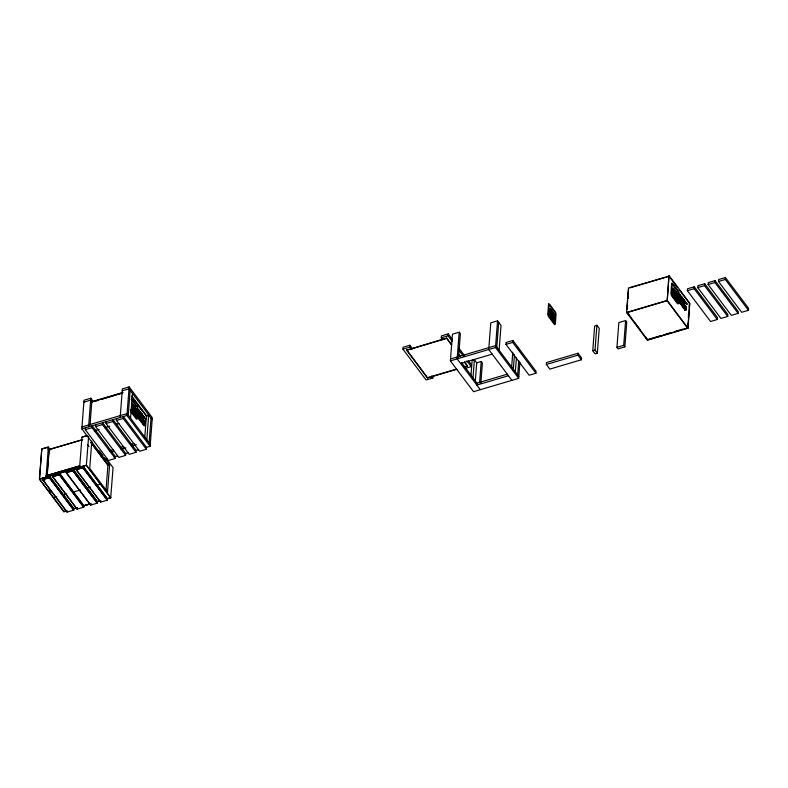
<?xml version="1.0" encoding="UTF-8"?>
<svg xmlns="http://www.w3.org/2000/svg" width="788" height="788" viewBox="0 0 788 788"><rect width="100%" height="100%" fill="white"/><g stroke="black" fill="none" stroke-linecap="round" stroke-linejoin="round"><path stroke-width="1.18" d="M141.83 414.252L141.988 414.961L141.929 413.848M682.979 298.869L682.871 298.376L683.038 299.095M682.792 302.326C682.438 304.138 684.23 303.587 683.748 303.449M683.915 305.685L683.895 306.68L683.876 305.636M142.333 415.345L142.392 414.655M682.92 304.582L682.635 303.981L682.477 304.611M138.826 411.829L139.072 413.207L138.846 411.779M143.071 420.398L143.032 419.354L143.682 421.245M680.083 299.578L680.005 298.682L679.857 299.164M143.239 416.261L142.815 415.128L143.16 416.212M682.231 301.607L682.172 302.287M684.132 308.64L683.708 307.517L684.358 308.798M674.459 289.797L674.4 290.585M143.229 421.698L143.337 422.811L143.317 421.738M683.639 301.499L683.58 302.336L683.157 300.721M139.062 419.029L139.299 418.428M140.953 416.734L141.101 417.857L141.042 416.685M141.742 419.649L141.929 420.999L141.485 419.452M680.34 303.873L680.418 303.035M683.137 305.626L682.851 304.266M681.206 296.751L681.226 296.16M684.161 300.376C684.142 299.154 684.181 301.971 684.102 300.395M686.24 303.144L686.181 302.651L686.102 303.695M42.838 478.198L42.729 479.606L49.319 477.666L73.727 510.122L67.069 512.092L42.65 479.626L42.759 478.217L44.758 480.877M46.088 477.233L48.373 447.052L41.794 448.993L39.4 479.163L86.355 465.255L88.611 436.365M46.994 476.898L49.102 449.564L48.226 448.549L49.122 449.593L47.024 476.927M49.309 477.656L49.496 476.228L73.806 508.674L77.145 507.699M90.738 503.68L83.814 505.738L90.758 503.709L83.804 505.729L59.484 473.273L59.376 474.671L83.715 507.167L59.307 474.701L59.405 473.293L83.823 505.758L83.715 507.167L77.057 509.137L52.638 476.671L52.747 475.262M97.229 503.158L72.89 470.682L73.067 469.244L97.387 501.7L97.308 503.138L90.65 505.108L66.231 472.642L66.33 471.244M67.177 510.683L67.069 512.092L42.65 479.626L49.388 477.636L73.727 510.122L73.836 508.713L49.417 476.248M100.706 502.123L76.209 469.687L82.868 467.717L107.296 500.183L82.878 467.727L83.055 466.289L107.395 498.774L107.296 500.183L100.637 502.153L76.209 469.687L76.318 468.279M107.267 458.98L105.011 459.64L81.834 428.82L84.03 400.245L90.797 398.236L92.974 401.131M79.647 467.284L81.962 437.143L87.517 435.498L81.962 437.143M115.245 458.478L92.058 427.657L92.206 425.756L115.393 456.567L115.245 458.478L108.478 460.478L85.291 429.657L85.439 427.756M88.601 426.82L90.797 398.236M89.999 425.274L91.812 401.683M91.822 441.044L89.724 468.377L107.523 491.958L109.621 464.624L104.459 457.729M125.617 455.405L102.44 424.584L102.578 422.683L125.765 453.494L125.617 455.405L118.85 457.404L95.673 426.584L95.811 424.683M90.65 505.108L90.827 503.68M135.989 452.332L112.812 421.511L112.96 419.61L136.137 450.421L135.989 452.332L129.222 454.331L106.045 423.52L106.193 421.61M105.947 491.259L107.926 465.078L109.621 464.624M146.371 449.259L123.184 418.438L123.332 416.537L146.509 447.348L146.371 449.259L139.604 451.258L116.417 420.447L116.565 418.536M120.17 417.473L122.376 388.888L129.143 386.878L152.32 417.699L150.124 446.284L145.613 447.623M150.124 446.284L126.937 415.463L129.143 386.878M128.247 415.099L130.148 390.326M130.562 418.182L132.473 393.409M133.034 404.53L133.123 406.115M135.634 409.632L135.359 407.465L135.743 409.553M138.836 410.725L138.865 409.809M138.786 416.852L138.826 415.769M139.397 411.641L139.368 410.794L139.476 411.622M139.486 411.129L139.368 410.44L139.555 410.962M139.437 413.611L139.358 412.538M139.762 412.991L139.732 414.074L139.456 413.621M139.978 411.405L140.175 412.557L140.018 411.819M139.634 418.852L139.811 420.132M139.929 415.315L139.87 416.271L139.949 415.296M139.801 420.112L139.87 419.177M139.85 418.113L139.88 417.177M139.909 419.226L139.998 419.718L139.624 418.95M140.057 418.438L140.126 417.502M140.175 417.689L140.658 419.265M140.855 413.079L140.461 411.996L141.082 413.237M140.668 416.291L140.599 417.246L140.688 416.281M140.619 419.177L140.678 418.241M140.953 415.729L141.042 415.631M139.88 417.276L140.727 418.428M141.269 413.848L141.535 413.336M141.111 419.945L141.151 418.861M141.535 413.385L141.505 414.419L141.239 414.005M141.091 421.944L140.973 420.723L141.091 421.856M142.007 413.995C141.594 416.103 141.722 412.321 141.791 414.33M141.574 422.417L141.81 421.747M141.81 421.807L141.515 422.417M141.87 418.94C141.85 415.936 142.746 421.087 141.525 418.458M142.283 419.334L142.303 418.418L142.579 419.393M142.51 419.797L142.549 418.714M142.736 422.969L142.855 424.141L142.638 422.969M142.687 422.033L142.727 420.959M143.17 418.497L142.884 417.147L143.396 418.95M143.672 416.192L143.84 417.492L143.623 416.182M143.416 424.023L143.633 424.959M143.643 421.294L143.436 419.906M143.761 423.314L143.82 422.565M143.987 420.782L144.303 421.147M144.273 417.059L144.381 417.709L144.234 417M143.958 423.727L144.037 422.693M144.027 420.772L144.243 422.082M143.997 423.777L143.741 423.442M144.135 423.54L144.076 422.752M144.273 420.999L144.253 422.063M144.401 424.161L144.44 423.235M144.677 423.55L144.647 424.634L144.342 424.21M145.091 424.23L145.11 425.175M145.327 424.85L144.933 424.052L145.061 425.215M145.573 419.236L145.721 419.925L145.484 419.147M145.347 424.811L145.14 424.239M144.716 438.059L146.44 415.65L148.696 414.981L146.795 439.753M149.109 442.836L151.02 418.064M433.026 376.073L432.888 377.984L426.121 379.983L402.934 349.163L403.082 347.262L409.849 345.252L412.745 349.104M456.882 369.267L427.529 377.964L406.667 350.227L446.609 338.111L451.682 344.858M411.149 349.084L409.701 347.163L409.849 345.252M427.529 377.964L415.966 362.263M442.728 339.736L441.28 337.806L441.428 335.905L448.195 333.895L452.539 339.677M451.623 345.095L446.609 338.111M452.391 341.578L448.047 335.806L448.195 333.895M519.903 362.273L518.671 378.339L473.558 391.695L450.381 360.884L452.43 334.201L459.197 332.201L460.359 333.738L458.547 357.328M459.197 332.201L457.148 358.875L480.325 389.696M465.107 366.834L467.471 365.849L464.575 361.997M465.59 368.291L471.224 366.627L471.372 364.716L468.476 360.865M470.958 375.738L472.14 360.402L474.396 359.732L476.71 362.815L475.262 381.688M472.938 378.604L474.396 359.732M479.587 382.712L481.222 361.475L476.71 362.815M480.838 383.066L482.384 363.022L481.222 361.475M518.671 378.339L495.485 347.518L497.543 320.844L490.776 322.844L488.727 349.527L511.905 380.338M496.795 347.153L498.706 322.381M499.109 350.236L501.02 325.464L497.543 320.844M505.965 344.415L506.113 342.514L512.88 340.505L536.057 371.325L535.909 373.236L529.142 375.236L505.965 344.415L512.732 342.416L512.88 340.505M511.619 367.464L512.801 352.128M513.264 370.124L514.446 354.787M515.342 371.808L516.426 357.654M517.657 374.891L518.75 360.737M546.34 364.489L546.488 362.588L578.067 353.231L581.544 357.86L581.396 359.761L549.817 369.109L546.34 364.489L577.919 355.142L578.067 353.231M553.668 315.023L553.432 312.885M592.753 350.739L594.664 325.966L596.92 325.306L599.235 328.389L597.334 353.152L595.078 353.822L592.753 350.739L595.009 350.079L596.92 325.306M616.935 347.35L618.836 322.578L625.603 320.578L626.765 322.115L624.854 346.887L618.087 348.897L616.935 347.35L623.692 345.351L625.603 320.578M689.717 303.469L688.013 328.182L647.411 340.209L626.549 312.472L628.43 287.984L669.199 276.194M627.002 309.034L627.662 300.455M627.809 298.544L628.45 290.289M627.327 309.063L627.603 305.527M628.144 298.445L628.42 294.909M645.402 336.673L647.578 339.874L627.081 312.314L630.745 317.19M667.003 300.494L687.5 328.054L687.855 323.336M688.013 328.182L667.14 300.445L669.032 275.958M668.884 276.007L667.318 300.681L626.716 312.698M671.524 293.865L672.253 284.429A2.246 0.847 73.5 0 1 672.588 284.488L678.261 292.023A2.443 0.916 73.5 0 1 678.576 293.097L677.838 302.494A1.32 0.502 73.5 0 1 677.503 302.592L671.849 295.106A2.265 0.857 73.5 0 1 671.543 293.963L671.524 293.826M673.228 289.462C674.321 286.852 672.361 288.26 673.218 289.6M676.498 292.22L677.05 294.653L676.547 292.181M679.522 302.917L679.62 302.149M679.709 301.075C679.817 298.583 680.862 303.37 679.65 301.105M679.798 303.35L679.591 302.021M679.975 300.455L679.896 301.479L680.054 300.947M680.005 301.085L680.014 300.504M679.985 303.222L679.542 303.016M680.32 302.986L680.251 303.892M680.674 297.352L680.881 298.75L680.921 297.667M681.088 297.037L680.97 296.505L681.196 296.968M680.753 304.473L680.783 303.538M680.96 304.789L681.019 303.853M681.078 301.912L681.246 303.262L681.275 302.178M681.59 302.69L681.797 304.001M681.837 302.917L681.817 303.981M682.152 300.464L682.241 299.44L682.181 300.366M682.221 298.022L681.709 296.82L682.221 298.041M682.684 298.012L682.674 299.085M682.26 304.621L682.3 303.538M682.694 298.061L682.654 299.016M682.359 305.616L682.9 307.379M682.969 299.44L683.127 298.593L683.058 299.44M682.782 306.404L682.94 307.517M683.048 303.498L683.038 302.523L683.383 304.03M683.068 305.537L682.881 304.404M683.521 300.179L683.472 299.135L683.511 300.258M683.196 307.714L683.206 306.847L683.176 307.753M683.531 305.261L683.462 306.207L683.551 305.242M683.629 304.414L683.708 303.39M684.122 307.103L683.659 305.35L683.945 306.108M684.102 307.005L684.536 307.468L684.388 306.384M684.388 306.296L684.171 307.113M684.772 301.755L684.792 300.839M684.565 305.517C684.733 303.213 685.284 307.566 684.545 305.547M685.186 305.36L685.393 306.759L685.432 305.685M685.186 307.379L685.146 308.463L685.225 307.517M685.186 310.354L684.999 309.27L685.215 309.861M685.826 308.226L685.767 309.28L685.59 307.911M685.629 306.936L685.649 306.02L685.924 307.478M685.865 308.285C686.328 309.979 684.486 305.36 684.87 308.069M685.944 307.35C685.944 304.68 686.732 309.398 685.58 307.005M686.171 303.685L686.151 303.183M687.382 290.683L687.53 288.782L694.297 286.773L717.474 317.594L717.326 319.504L710.559 321.504L687.382 290.683L694.149 288.684L694.297 286.773M686.338 309.911L686.092 308.729L686.22 309.901M686.732 303.912C686.653 301.991 686.85 305.793 686.801 303.744M688.308 317.436L688.673 312.718M689.126 306.818L689.401 303.281L679.148 289.639M669.229 275.908L689.736 303.183L687.835 327.956L647.234 339.973M697.754 287.61L697.902 285.709L704.669 283.7L727.846 314.52L727.708 316.431L720.941 318.431L697.754 287.61L704.521 285.611L704.669 283.7M708.126 284.537L708.274 282.636L715.041 280.626L738.228 311.447L738.08 313.358L731.313 315.358L708.126 284.537L714.893 282.537L715.041 280.626M718.508 281.464L718.656 279.563L725.423 277.553L748.6 308.374L748.452 310.285L741.685 312.284L718.508 281.464L725.275 279.464L725.423 277.553M551.285 311.299L551.265 310.048L551.413 310.6M142.48 416.862L142.421 417.66L141.998 416.034L142.451 417.325M686.742 304.355L686.525 303.892L686.712 304.404M141.062 420.979L141.328 421.491M680.517 299.785L680.448 299.942M681.177 300.967L681.256 300.76M682.28 305.606L682.516 306.69M140.037 412.331L139.939 412.272M683.856 308.601L683.629 308.098L683.757 308.63M143.672 425.047L143.288 424.584M143.987 424.831L144.204 425.904L144.066 425.185M139.23 417.315L139.348 416.852M141.446 416.182C142.283 415.68 141.564 417.404 141.407 416.064M142.234 419.413L142.884 420.29L142.608 419.768M683.235 301.193L683.226 301.863L682.723 300.455M683.383 304.089C684.014 306.424 684.358 303.459 683.964 304.72M141.85 418.842L141.633 417.502L141.525 418.438M684.27 303.232L684.033 301.824M143.121 417.571L143.14 418.615M141.111 413.641L141.288 414.025M683.826 307.832L683.984 308.315M553.373 312.885L553.925 315.358L553.678 314.885M684.082 304.759C684.762 306.946 684.151 302.681 684.211 304.818M139.24 412.469L139.121 412.183M680.773 303.626L681.059 304.001M685.383 307.97L685.343 308.709L684.9 308.029M133.093 404.549L132.679 403.919L132.985 406.145M684.772 309.674L684.486 308.522L684.752 309.674M139.594 415.246C139.121 412.705 139.397 417.157 139.653 415.069M140.382 416.044L140.028 415.374L140.363 416.3M680.802 299.755L680.477 299.095M681.482 300.898C679.739 298.898 681.886 300.277 681.541 300.73M141.663 420.664L140.904 418.546M142.106 420.152L142.313 421.531M680.783 300.001L680.438 299.095M138.786 410.804L138.875 409.918M684.713 301.834L684.811 300.947M680.408 300.041L680.054 298.534L680.074 299.322M680.34 301.824L680.536 301.193L680.822 302.661M680.507 297.214L680.97 297.864M681.029 301.952L682.457 304.877M685.176 305.449L685.471 305.872M83.883 402.146L90.65 400.146L92.097 402.067M122.229 390.789L128.996 388.789L152.173 419.61M91.162 401.88L122.859 392.483M90.758 402.274L122.839 392.769M94.412 401.476L97.889 400.442M102.529 399.073L116.447 394.946M118.771 394.266L122.248 393.232M81.982 426.919L127.085 413.562L150.272 444.383M81.834 428.82L126.937 415.463M85.291 429.657L92.058 427.657M95.673 426.584L102.44 424.584M106.045 423.52L112.812 421.511M116.417 420.447L123.184 418.438M94.412 430.75L99.091 429.361M104.942 427.638L109.621 426.249M116.634 424.171L118.978 423.481M49.122 449.593L82.681 439.655L48.166 449.771M402.934 349.163L409.701 347.163M441.28 337.806L448.047 335.806M406.667 350.227L446.589 338.397M629.77 287.876L668.047 276.539M109.621 450.766L113.127 449.721M121.313 447.298L123.657 446.609M130.67 444.531L134.177 443.486M111.807 451.977L114.152 451.288M121.165 449.209L125.844 447.82M131.694 446.087L136.373 444.708M43.31 478.011L39.479 479.143L63.818 511.629L66.084 510.959L64.005 511.629L63.601 511.107M114.122 456.951L117.629 455.907M125.814 453.484L128.148 452.795M136.334 450.362L138.678 449.672M52.638 476.671L59.297 474.701L52.638 476.671L77.135 509.117M90.718 505.088L66.231 472.642L72.88 470.672L97.308 503.138L72.959 470.653M450.529 358.973L495.632 345.617L518.819 376.437M450.381 360.884L495.485 347.518M626.549 312.472L667.14 300.445M460.625 363.495L492.204 354.147M427.549 377.679L455.73 369.326M463.955 366.893L466.299 366.193M53.604 497.858L56.815 496.903M63.473 494.933L66.773 493.958M73.461 491.978L80.386 489.919M87.044 487.949L90.374 486.964M97.032 484.994L100.44 483.99M507.403 374.162L476.996 383.165L476.848 385.076L508.427 375.718M100.736 500.735L97.407 501.72L100.746 500.744L97.387 501.7L72.988 469.264M63.848 511.678L66.123 510.998M647.598 339.589L661.684 335.422M664.038 334.723L669.908 332.979M674.607 331.59L682.822 329.157M39.469 479.134L86.385 465.304L110.724 497.789L107.395 498.774L82.976 466.309M66.231 472.642L72.89 470.682M76.209 469.687L82.878 467.727M109.384 464.693L107.926 465.078M48.413 450.618L48.935 450.647M142.746 422.004L142.48 420.644M143.377 424.594L143.495 423.983M131.488 399.841L137.112 407.347A2.443 0.916 73.5 0 1 137.427 408.411L136.708 417.768A1.32 0.502 73.5 0 1 136.354 417.906L130.7 410.43A2.265 0.857 73.5 0 1 130.414 409.425M675.119 291.245L675.178 290.486M675.986 292.407L676.074 291.698M551.994 311.959L552.102 311.309M552.861 313.112L552.949 312.412M141.397 420.231L140.904 418.625M143.17 422.614L142.963 422.427M684.23 303.203C684.89 300.73 684.339 305.892 684.043 301.912M682.053 303.272L682.3 304.138M138.58 415.463L139.052 417.039L138.57 415.473M144.677 422.673L144.785 421.688L145.022 423.126M143.81 422.506L144.706 423.688M139.2 412.252L139.791 413.139M683.029 301.597L682.654 300.839M680.783 302.651L680.507 301.528M142.096 417.147L142.047 416.32L142.096 417.216M680.202 295.825L680.005 294.535L680.221 295.815M142.067 422.122L142.254 423.461L142.047 422.171M48.255 448.599L49.102 449.564M683.166 300.671L683.6 302.011M675.109 291.373L675.188 290.358M675.976 292.535L676.055 291.511M551.984 312.087L552.063 311.073M552.851 313.24L552.93 312.225M64.005 511.629L39.508 479.193L41.794 448.993L48.373 447.052L50.491 449.859M725.275 279.464L748.452 310.285M714.893 282.537L738.08 313.358M704.521 285.611L727.708 316.431M694.149 288.684L717.326 319.504M669.623 276.982L677.68 287.699M635.138 323.031L640.27 329.847M623.692 345.351L624.854 346.887M595.009 350.079L597.334 353.152M577.919 355.142L581.396 359.761M517.243 347.035L519.568 350.118M512.732 342.416L535.909 373.236M459.059 348.345L464.851 356.048M458.911 350.246L463.255 356.028M466.88 360.845L471.224 366.627M458.783 354.295L460.231 356.215M458.094 353.704L460.261 356.57M464.575 362.313L467.451 366.134M461.64 362.746L476.848 382.978M431.43 376.053L432.888 377.984M406.687 349.941L415.384 361.495M131.734 396.098L147.12 416.556M131.901 396.876L146.253 415.946M132.571 398.078L134.728 400.944M137.604 404.776L142.648 411.464M131.409 398.689L137.339 406.569A3.743 1.409 73.5 0 1 138.038 408.972L137.289 418.704A2.62 0.985 73.5 0 1 136.314 418.98L130.463 411.198M143.219 417.679L143.406 418.901M139.249 415.453L139.368 415.109M143.052 420.506L143.396 420.871L143.446 419.984M145.022 423.038L144.529 421.344L144.765 422.792M142.5 420.762L142.756 421.639M139.397 417.67L139.387 416.517L139.407 417.295M142.323 421.481L142.116 420.231M90.955 442.501L107.966 465.117L90.955 442.432L106.666 463.393M87.586 444.619L88.995 446.491M86.355 465.255L110.763 497.721L107.365 498.735L110.724 497.789L113.048 467.648L106.41 458.783M99.288 450.834L102.982 455.76M48.807 490.037L50.274 492.007M685.018 310.285L685.127 309.723M680.566 296.239L680.527 295.116L680.556 296.318M140.579 420.162C139.693 420.674 141.308 421.019 140.54 420.231M686.368 309.044L686.496 309.093M143.879 425.018L143.948 425.747L144.086 424.959M140.106 416.488L140.097 416.084M141.564 415.769L141.623 416.222M131.182 399.752A2.246 0.847 73.5 0 1 131.429 399.811M134.354 406.49L134.029 405.682L134.354 406.49M135.231 407.652L134.896 406.835L135.231 407.652M681.64 297.559L681.62 296.672L681.581 297.647M145.278 418.526C145.248 420.24 144.588 416.744 145.278 418.526M680.231 296.909L680.231 297.894L680.241 296.879M685.402 301.843L685.59 302.375L685.402 301.883M131.872 403.387C132.039 406.795 133.133 403.062 131.872 403.387M549.906 308.778L550.408 310.531L549.906 308.778M138.934 414.872L139.171 415.335L138.895 413.858L138.895 414.971M549.128 305.143L548.418 314.678A2.265 0.857 73.5 0 0 548.724 315.791L554.378 323.297A1.32 0.502 73.5 0 0 554.713 323.208L555.461 313.821A2.443 0.916 73.5 0 0 555.146 312.747L549.482 305.202A2.246 0.847 73.5 0 0 549.128 305.163L549.128 305.143M683.826 299.962L683.659 299.44L683.826 299.962M550.684 310.521C551.344 313.565 550.743 306.887 550.684 310.521M673.809 289.817C674.479 292.841 673.947 286.123 673.809 289.817M131.606 405.771L131.606 410.282L131.606 405.771M132.286 406.677L132.236 411.129L132.286 406.677M132.837 407.406L132.995 412.134L132.837 407.406M133.664 405.436L133.911 407.327L133.664 405.436M133.576 408.391L133.428 412.705L133.576 408.391M133.96 408.903L133.793 413.198L133.96 408.903M134.334 409.396L134.187 413.72L134.334 409.396M134.531 406.588L134.778 408.479L134.531 406.588M134.63 409.799L134.59 414.252L134.63 409.799M135.152 410.479L135.043 414.852L135.152 410.479M135.526 410.981L135.339 415.246L135.526 410.981M135.782 411.326L135.605 415.601L135.782 411.326M136.196 409.671C136.748 413.04 136.028 405.84 136.196 409.671M136.186 411.858L136.038 416.182L136.186 411.858M138.471 417.463L138.816 418.911L138.471 417.463M141.091 414.921L141.18 415.956L141.091 414.921M142.864 416.163L142.864 416.163M142.608 423.875L142.549 423.875M144.953 418.94L144.903 418.94M548.566 304.04L547.798 313.979A3.566 1.349 73.5 0 0 548.497 316.579L554.348 324.361A2.62 0.985 73.5 0 0 555.323 324.095L556.072 314.363A3.743 1.409 73.5 0 0 555.363 311.959L549.433 304.07A3.546 1.34 73.5 0 0 548.566 304.04M549.64 311.161L549.63 315.673L549.64 311.161M550.32 308.719L550.516 309.625L550.32 308.719M550.32 312.058L550.27 316.52L550.32 312.058M550.871 312.797L551.029 317.525L550.871 312.797M551.689 310.817L551.945 312.718L551.689 310.817M551.61 313.782L551.452 318.086L551.61 313.782M551.994 314.294L551.827 318.579L551.994 314.294M552.368 314.786L552.221 319.11L552.368 314.786M552.565 311.979L552.812 313.87L552.565 311.979M552.664 315.18L552.624 319.642L552.664 315.18M553.176 315.87L553.068 320.243L553.176 315.87M553.56 316.372L553.363 320.637L553.56 316.372M553.816 316.717L553.629 320.982L553.816 316.717M554.23 315.062C554.693 318.332 554.122 311.28 554.23 315.062M554.21 317.239L554.072 321.573L554.21 317.239M671.681 283.335L670.923 293.264A3.566 1.349 73.5 0 0 671.622 295.874L677.473 303.656A2.62 0.985 73.5 0 0 678.448 303.38L679.197 293.648A3.743 1.409 73.5 0 0 678.488 291.245L672.558 283.365A3.546 1.34 73.5 0 0 671.681 283.335M672.755 290.447L672.755 294.958L672.755 290.447M673.445 291.353L673.395 295.805L673.445 291.353M673.986 292.082L674.154 296.81L673.986 292.082M674.814 290.112L675.07 292.003L674.814 290.112M674.735 293.067L674.577 297.381L674.735 293.067M675.119 293.589L674.942 297.874L675.119 293.589M675.483 294.072L675.346 298.396L675.483 294.072M675.68 291.264L675.937 293.156L675.68 291.264M675.789 294.476L675.74 298.928L675.789 294.476M676.301 295.155L676.193 299.529L676.301 295.155M676.685 295.667L676.488 299.923L676.685 295.667M676.941 296.002L676.754 300.277L676.941 296.002M677.345 294.348C677.788 297.588 677.188 290.624 677.345 294.348M677.335 296.534L677.197 300.868L677.335 296.534M681.59 300.583L681.758 301.922L681.59 300.583M681.561 305.261C682.053 307.556 681.384 302.838 681.561 305.261M145.465 418.536L145.76 419.098L145.465 418.536M144.017 417.66L144.421 418.182L144.066 417.601M685.166 302.336L685.57 302.858L685.166 302.336M136.619 409.376L136.619 409.376M554.644 314.767L554.644 314.767M677.769 294.062L677.769 294.062M79.755 465.885L46.128 475.735L79.755 465.885M77.155 507.718L73.826 508.703L77.165 507.728"/></g></svg>
